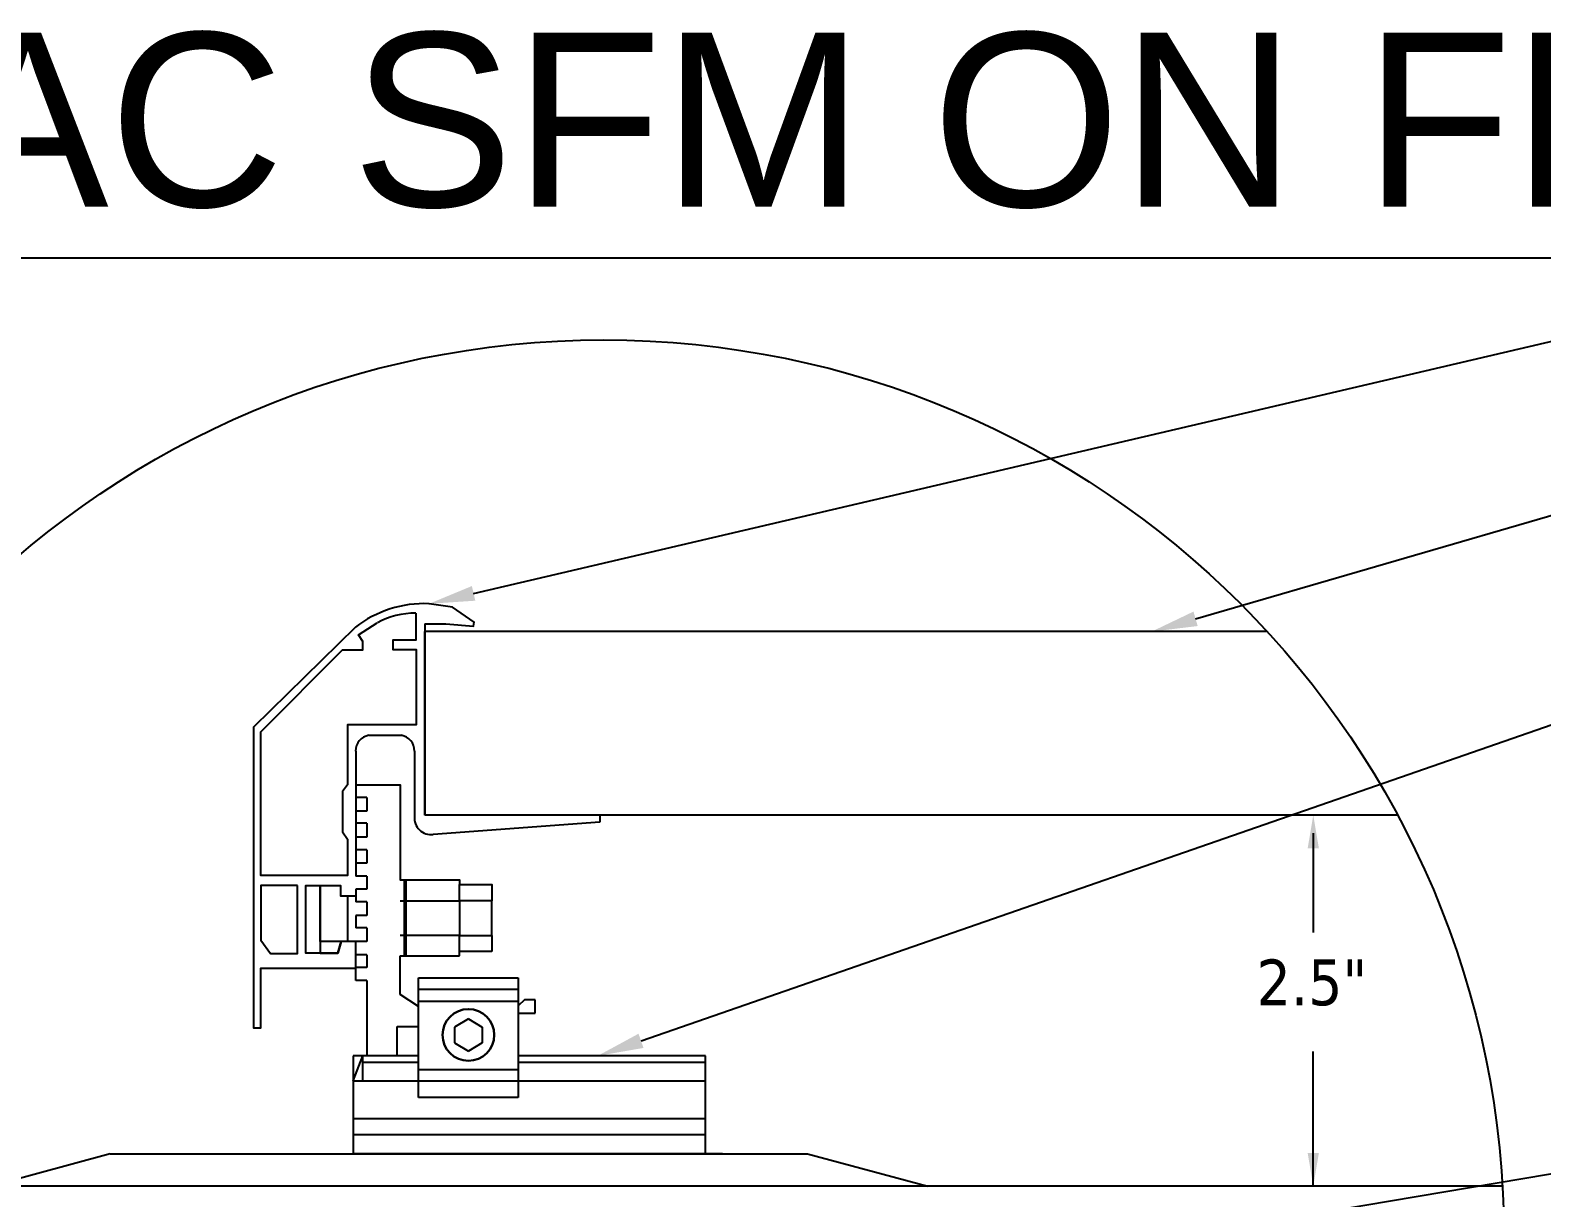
# Model space of a CAD drawing. Header units: inches. Extents: x 10 to 190, y 5 to 37.
# Drawn here: x 97.53 to 108.88, y 27.98 to 36.76 of the extents above; entities that cross this region are included whole.
import ezdxf
from ezdxf import colors
from ezdxf.entities.mleader import LeaderData, LeaderLine
from ezdxf.math import Vec2, Vec3

# ---------------------------------------------------------------- set-up
doc = ezdxf.new("R2010")
doc.units = ezdxf.units.IN
doc.header["$MEASUREMENT"] = 0
doc.styles.get("Standard").update_dxf_attribs({"font": 'arial.ttf'})
doc.styles.add('Tahoma', font='tahoma.ttf')

msp = doc.modelspace()

# ---------------------------------------------------------------- linework, layer by layer
for p, q in [((100.49, 32.296), (100.49, 30.86)), ((100.069, 31.459), (100.314, 31.459)), ((99.971, 31.341), (99.971, 30.402)), ((100.412, 31.341), (100.412, 30.851)), ((100.054, 30.991), (99.971, 30.991)), ((100.054, 30.991), (100.054, 30.89)), ((100.054, 30.89), (99.971, 30.89)), ((100.054, 30.798), (99.971, 30.798)), ((100.054, 30.798), (100.054, 30.693)), ((101.804, 30.806), (100.553, 30.715)), ((101.804, 30.86), (101.804, 30.806)), ((100.054, 30.693), (99.971, 30.693)), ((107.161, 30.723), (107.161, 29.977)), ((100.054, 30.599), (99.971, 30.599)), ((100.054, 30.599), (100.054, 30.498)), ((100.054, 30.498), (99.971, 30.498)), ((100.054, 30.402), (99.971, 30.402)), ((100.054, 30.402), (100.054, 30.303)), ((99.908, 30.253), (99.971, 30.253)), ((99.971, 30.303), (99.971, 30.207)), ((100.054, 30.303), (99.971, 30.303)), ((100.054, 30.207), (99.971, 30.207)), ((100.054, 30.207), (100.054, 30.105)), ((100.305, 30.215), (100.751, 30.215)), ((100.751, 30.215), (100.751, 29.955)), ((100.993, 29.955), (100.993, 30.215)), ((99.971, 30.105), (99.971, 30.012)), ((100.054, 30.105), (99.971, 30.105)), ((100.054, 30.012), (99.971, 30.012)), ((100.054, 30.012), (100.054, 29.911)), ((100.054, 29.911), (99.971, 29.911)), ((100.751, 29.955), (100.305, 29.955)), ((100.751, 29.802), (100.751, 29.955)), ((100.751, 29.955), (100.993, 29.955)), ((100.993, 29.955), (100.993, 29.834)), ((100.054, 29.811), (99.971, 29.811)), ((100.054, 29.811), (100.054, 29.715)), ((100.305, 29.802), (100.751, 29.802)), ((100.305, 29.513), (100.305, 29.802)), ((100.993, 29.834), (100.751, 29.834)), ((100.054, 29.715), (99.971, 29.715)), ((99.971, 29.616), (99.971, 29.71)), ((100.443, 28.738), (100.443, 29.636)), ((100.443, 29.636), (101.19, 29.636)), ((101.19, 29.636), (101.19, 28.738)), ((100.054, 29.616), (99.971, 29.616)), ((100.054, 29.616), (100.054, 29.051)), ((100.443, 29.423), (100.305, 29.513)), ((100.443, 29.552), (101.19, 29.552)), ((100.443, 29.461), (101.19, 29.461)), ((101.237, 29.473), (101.19, 29.428)), ((101.318, 29.473), (101.237, 29.473)), ((101.318, 29.372), (101.318, 29.473)), ((100.817, 29.329), (100.712, 29.266)), ((100.817, 29.329), (100.921, 29.266)), ((101.19, 29.372), (101.318, 29.372)), ((100.281, 29.051), (100.281, 29.272)), ((100.281, 29.272), (100.443, 29.272)), ((100.712, 29.266), (100.712, 29.149)), ((100.921, 29.266), (100.921, 29.149)), ((100.712, 29.149), (100.817, 29.086)), ((100.921, 29.149), (100.817, 29.086)), ((107.161, 28.071), (107.161, 29.084)), ((100.443, 29.051), (99.952, 29.051)), ((99.952, 29.051), (99.952, 28.315)), ((99.952, 28.864), (100.025, 29.051)), ((100.025, 28.864), (100.025, 29.051)), ((100.025, 29.004), (100.443, 29.004)), ((100.443, 28.948), (101.19, 28.948)), ((102.598, 29.051), (101.19, 29.051)), ((101.19, 29.004), (102.598, 29.004)), ((102.598, 28.315), (102.598, 29.051)), ((99.952, 28.864), (102.598, 28.864)), ((101.19, 28.738), (100.443, 28.738)), ((102.598, 28.579), (99.952, 28.579)), ((99.952, 28.46), (102.598, 28.46)), ((98.128, 28.315), (97.224, 28.071)), ((98.128, 28.315), (103.363, 28.315)), ((103.363, 28.315), (104.267, 28.071)), ((108.582, 28.071), (95.084, 28.071))]:
    msp.add_line(p, q)
at = {"color": 3}
msp.add_line((100.49, 30.86), (100.49, 32.238), dxfattribs=at)
msp.add_line((100.49, 30.86), (100.49, 32.238), dxfattribs=at)
at = {"lineweight": 50}
msp.add_line((100.343, 30.374), (100.343, 29.802), dxfattribs=at)
at = {"lineweight": 30}
msp.add_line((99.952, 28.315), (102.726, 28.315), dxfattribs=at)
msp.add_lwpolyline([(92.424, 35.046), (121.761, 35.046), (121.761, 5.246), (92.424, 5.246)], close=True)
for points in [[(100.422, 32.376), (100.422, 32.174), (100.25, 32.174), (100.25, 32.103), (100.424, 32.103), (100.424, 31.537), (99.91, 31.537), (99.91, 31.088), (99.871, 31.038), (99.871, 30.735), (99.91, 30.68), (99.91, 30.406), (99.259, 30.406), (99.259, 31.486), (99.872, 32.1), (100.024, 32.1), (100.024, 32.164), (99.992, 32.213), (100.133, 32.305)], [(100.49, 32.296), (100.648, 32.296), (100.856, 32.278), (100.859, 32.309), (100.697, 32.422), (100.521, 32.447)], [(99.968, 32.271), (99.203, 31.519), (99.203, 29.261), (99.259, 29.261), (99.259, 29.71), (99.971, 29.71), (99.971, 29.911), (99.703, 29.911), (99.703, 29.822), (99.837, 29.822), (99.862, 29.911), (99.837, 29.822), (99.595, 29.822), (99.595, 30.331), (99.703, 30.331), (99.703, 29.911), (99.703, 30.331), (99.856, 30.331), (99.856, 30.253), (99.908, 30.253), (99.908, 29.911)], [(99.971, 31.087), (100.305, 31.087), (100.305, 30.374), (100.751, 30.374), (100.751, 30.339), (100.993, 30.339), (100.993, 30.215), (100.751, 30.215), (100.751, 30.339)], [(99.533, 30.331), (99.259, 30.331), (99.259, 29.92), (99.33, 29.82), (99.533, 29.82), (99.533, 30.331)]]:
    msp.add_lwpolyline(points)
at = {"color": 3}
for points in [[(106.816, 32.238), (100.49, 32.238)], [(107.793, 30.86), (100.49, 30.86)]]:
    msp.add_lwpolyline(points, dxfattribs=at)
msp.add_circle((101.833, 27.668), 6.761)
at = {"lineweight": 30}
msp.add_circle((100.817, 29.208), 0.194, dxfattribs=at)
for centre, radius, start, end in [((100.483, 31.612), 0.836, 87.4259, 128.0312), ((100.409, 31.81), 0.566, 88.6322, 119.1395), ((100.089, 31.342), 0.119, 99.7492, 180.5139), ((100.293, 31.342), 0.119, 359.4861, 80.2508), ((100.536, 30.838), 0.125, 174.1987, 277.8966)]:
    msp.add_arc(centre, radius, start, end)
for points in [[(107.119, 30.61), (107.203, 30.61), (107.161, 30.86)], [(107.119, 28.321), (107.203, 28.321), (107.161, 28.071)]]:
    msp.add_solid(points)

# ---------------------------------------------------------------- texts
at = {"insert": (92.441, 36.737), "char_height": 1.3058, "attachment_point": 1}
msp.add_mtext_dynamic_manual_height_columns('UNIRAC SFM ON FLAT TILE', width=50.8058, gutter_width=1, heights=[0], dxfattribs=at)
at = {"insert": (107.134, 29.775), "char_height": 0.34375, "attachment_point": 1, "style": 'Tahoma'}
msp.add_mtext('\\A1;\\pi-0.39881;2.5"', dxfattribs=at)

# ---------------------------------------------------------------- leaders
ml = msp.add_multileader_mtext('Standard')
ml.set_content('SFM TRIMRAIL', color=256, style='Tahoma')
ml.set_leader_properties()
ml.build(insert=Vec2(0, 0))
ml.multileader.update_dxf_attribs({"dogleg_length": 0.36, "arrow_head_size": 0.344, "scale": 4})
ctx = ml.context
ctx.base_point, ctx.scale, ctx.char_height, ctx.arrow_head_size, ctx.landing_gap_size, ctx.plane_origin = Vec3(111.357, 34.519), 4, 0.34375, 0.344, 0.495, Vec3(106.659, 30.022)
notes = []
notes.append((ctx, [(0, (1, 1, 0), (109.377, 34.519), (1, 0), 1.98, [(0, [(100.521, 32.447)], 0, [])])]))
ctx.mtext.insert, ctx.mtext.flow_direction = Vec3(111.852, 34.694), 5
ml = msp.add_multileader_mtext('Standard')
ml.set_content('PV MODULE', color=256, style='Tahoma')
ml.set_leader_properties()
ml.build(insert=Vec2(0, 0))
ml.multileader.update_dxf_attribs({"dogleg_length": 0.36, "arrow_head_size": 0.344, "scale": 4})
ctx = ml.context
ctx.base_point, ctx.scale, ctx.char_height, ctx.arrow_head_size, ctx.landing_gap_size, ctx.plane_origin = Vec3(111.361, 33.238), 4, 0.3438, 0.344, 0.495, Vec3(107.43, 32.983)
notes.append((ctx, [(0, (1, 1, 0), (109.381, 33.238), (1, 0), 1.98, [(0, [(105.947, 32.238)], 0, [])])]))
ctx.mtext.insert, ctx.mtext.width, ctx.mtext.flow_direction = Vec3(111.856, 33.413), 6.79928, 5
ml = msp.add_multileader_mtext('Standard')
ml.set_content('SFM SLIDER AND TRIMRAIL ROOF ATTACHMENT', color=256, style='Tahoma')
ml.set_leader_properties()
ml.build(insert=Vec2(0, 0))
ml.multileader.update_dxf_attribs({"dogleg_length": 0.36, "arrow_head_size": 0.344, "scale": 4})
ctx = ml.context
ctx.base_point, ctx.scale, ctx.char_height, ctx.arrow_head_size, ctx.landing_gap_size, ctx.plane_origin = Vec3(111.361, 31.688), 4, 0.34375, 0.344, 0.495, Vec3(107.43, 31.434)
notes.append((ctx, [(0, (1, 1, 0), (109.381, 31.688), (1, 0), 1.98, [(0, [(101.788, 29.051)], 0, [])])]))
ctx.mtext.insert, ctx.mtext.width, ctx.mtext.flow_direction = Vec3(111.856, 31.864), 6.79928, 5
ml = msp.add_multileader_mtext('Standard')
ml.set_content('ECOFASTEN FLAT TILE FLASHING', color=256, style='Tahoma')
ml.set_leader_properties()
ml.build(insert=Vec2(0, 0))
ml.multileader.update_dxf_attribs({"dogleg_length": 0.36, "arrow_head_size": 0.344, "scale": 4})
ctx = ml.context
ctx.base_point, ctx.scale, ctx.char_height, ctx.arrow_head_size, ctx.landing_gap_size, ctx.plane_origin = Vec3(111.332, 28.339), 4, 0.34375, 0.344, 0.495, Vec3(110.312, 28.484)
notes.append((ctx, [(0, (1, 1, 0), (109.969, 28.339), (1, 0), 1.363, [(0, [(102.366, 27.056)], 0, [])])]))
ctx.mtext.insert, ctx.mtext.flow_direction = Vec3(111.827, 28.514), 5
for ctx, leaders in notes:
    for number, flags, end, landing, length, lines in leaders:
        leader = LeaderData()
        leader.index, (leader.has_last_leader_line, leader.has_dogleg_vector, leader.attachment_direction) = number, flags
        leader.last_leader_point, leader.dogleg_vector, leader.dogleg_length = Vec3(end), Vec3(landing), length
        for number, points, colour, breaks in lines:
            line = LeaderLine()
            line.index, line.vertices, line.color, line.breaks = number, Vec3.list(points), colors.encode_raw_color(colour), breaks
            leader.lines.append(line)
        ctx.leaders.append(leader)

doc.saveas('drawing.dxf')
